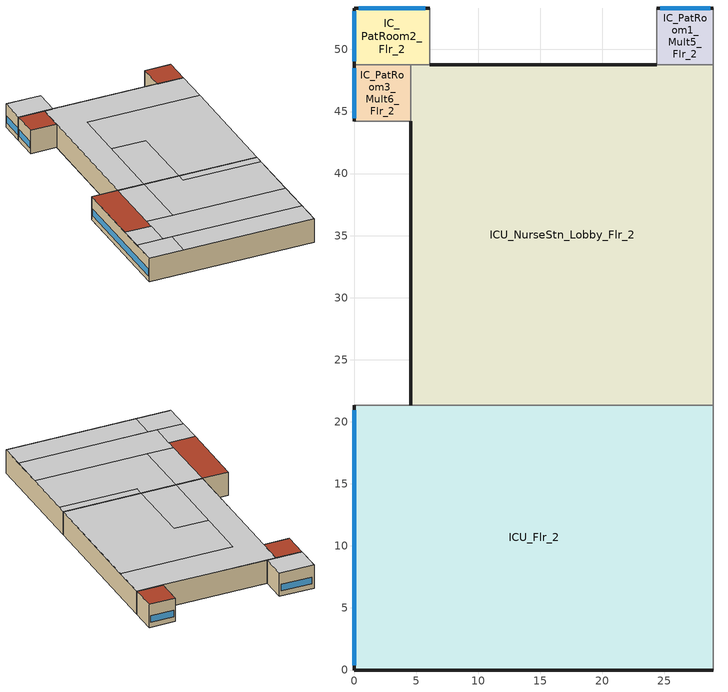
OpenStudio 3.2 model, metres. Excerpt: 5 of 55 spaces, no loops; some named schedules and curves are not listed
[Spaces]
IC_PatRoom2_Flr_2
 floor to Lobby_Records_Flr_1: 6.1,53.34 6.1,48.77 0,48.77 0,53.34 z4.27
 wall outside: 6.1,53.34 0,53.34 0,48.77 z4.27:8.54
 wall to ICU_NurseStn_Lobby_Flr_2: 4.57,48.77 6.1,48.77 z4.27:8.54
 wall adiabatic (Wall Adiabatic construction): 6.1,48.77 6.1,53.34 z4.27:8.54
 wall to IC_PatRoom3_Mult6_Flr_2: 0,48.77 4.57,48.77 z4.27:8.54
 window: 5.73,53.34 0.37,53.34 / 0,53.07 0,49.04 z5.18:6.4
 ceiling to PatRoom8_Flr_3: 6.1,48.77 6.1,53.34 0,53.34 0,48.77 z8.54
ICU_Flr_2
 floor to Office1_Mult4_Flr_1: 9.14,4.57 9.14,0 6.1,0 6.1,4.57 z4.27
 floor to Lobby_Records_Flr_1: 28.96,21.34 28.96,0 21.34,0 21.34,4.57 6.1,4.57 6.1,0 0,0 0,21.34 z4.27
 floor adiabatic (Floor Adiabatic construction): 21.34,4.57 21.34,0 9.14,0 9.14,4.57 z4.27
 wall outside: 0,21.34 0,0 28.96,0 z4.27:8.54
 wall to Corridor_Flr_2: 28.96,0 28.96,21.34 z4.27:8.54
 wall to ICU_NurseStn_Lobby_Flr_2: 28.96,21.34 4.57,21.34 z4.27:8.54
 wall adiabatic (Wall Adiabatic construction): 4.57,21.34 0,21.34 z4.27:8.54
 window: 0,20.94 0,0.4 z5.18:6.4
 ceiling to PatRoom6_Flr_3: 6.1,0 6.1,4.57 0,4.57 0,0 z8.54
 ceiling to Corridor_NW_Flr_3: 9.14,10.67 9.14,21.34 4.57,21.34 4.57,10.67 z8.54
 ceiling to Lab_Flr_3: 28.96,10.67 28.96,19.81 15.24,19.81 15.24,21.34 9.14,21.34 9.14,10.67 z8.54
 ceiling to NurseStn_Lobby_Flr_3: 28.96,19.81 28.96,21.34 15.24,21.34 15.24,19.81 z8.54
 ceiling to PatRoom7_Mult10_Flr_3: 4.57,4.57 4.57,8.99 0,8.99 0,4.57 z8.54
 ceiling to Corridor_SE_Flr_3: 28.96,4.57 28.96,10.67 4.57,10.67 4.57,4.57 z8.54
 ceiling adiabatic (Floor Adiabatic construction): 28.96,0 28.96,4.57 6.1,4.57 6.1,0 z8.54
 roof outside: 4.57,8.99 4.57,21.34 0,21.34 0,8.99 z8.54
ICU_NurseStn_Lobby_Flr_2
 floor to Lobby_Records_Flr_1: 28.96,48.77 28.96,21.34 4.57,21.34 4.57,48.77 z4.27
 wall outside: 24.38,48.77 6.1,48.77 / 4.57,44.2 4.57,21.34 z4.27:8.54
 wall to IC_PatRoom3_Mult6_Flr_2: 4.57,48.77 4.57,44.2 z4.27:8.54
 wall to Corridor_Flr_2: 28.96,21.34 28.96,48.77 z4.27:8.54
 wall to IC_PatRoom1_Mult5_Flr_2: 28.96,48.77 24.38,48.77 z4.27:8.54
 ceiling to Corridor_NW_Flr_3: 9.14,21.34 9.14,42.67 28.96,42.67 28.96,48.77 4.57,48.77 4.57,21.34 z8.54
 ceiling to Lab_Flr_3: 15.24,21.34 15.24,33.53 9.14,33.53 9.14,21.34 z8.54
 ceiling to NurseStn_Lobby_Flr_3: 28.96,21.34 28.96,42.67 9.14,42.67 9.14,33.53 15.24,33.53 15.24,21.34 z8.54
IC_PatRoom3_Mult6_Flr_2
 floor to Lobby_Records_Flr_1: 4.57,48.77 4.57,44.2 0,44.2 0,48.77 z4.27
 wall outside: 0,48.77 0,44.2 z4.27:8.54
 wall adiabatic (Wall Adiabatic construction): 0,44.2 4.57,44.2 z4.27:8.54
 window: 0,48.49 0,44.47 z5.18:6.4
 roof outside: 4.57,44.2 4.57,48.77 0,48.77 0,44.2 z8.54
IC_PatRoom1_Mult5_Flr_2
 floor to Lobby_Records_Flr_1: 28.96,53.34 28.96,48.77 24.38,48.77 24.38,53.34 z4.27
 wall outside: 28.96,53.34 24.38,53.34 z4.27:8.54
 wall adiabatic (Wall Adiabatic construction): 24.38,53.34 24.38,48.77 z4.27:8.54
 wall to Corridor_Flr_2: 28.96,48.77 28.96,53.34 z4.27:8.54
 window: 28.68,53.34 24.66,53.34 z5.18:6.4
 roof outside: 28.96,48.77 28.96,53.34 24.38,53.34 24.38,48.77 z8.54
[ClimateZones]
Climate Zone Institution Name 1=ASHRAE; Climate Zone Document Name 1=ANSI/ASHRAE Standard 169; Climate Zone Document Year 1=2006; Climate Zone Value 1=4A
[Building]
-Hospital-ASHRAE 169-2013-4A created: 2021-11-22 21:51:44 -0800: North Axis {deg}=0; Default Construction Set=90.1-2004 - Hospital - ASHRAE 169-2013-4A; Standards Number of Stories=6; Standards Number of Above Ground Stories=5; Standards Building Type=Hospital
[Site]
New York-John F Kennedy Intl AP_NY_USA: Latitude {deg}=40.65; Longitude {deg}=-73.8; Time Zone {hr}=-5; Elevation {m}=5; Terrain=City
[Site:WaterMainsTemperature]
Calculation Method=Correlation; Annual Average Outdoor Air Temperature {C}=12.4667; Maximum Difference In Monthly Average Outdoor Air Temperatures {deltaC}=25.2
[SizingPeriod:DesignDay] Barometric Pressure {Pa}=101241; Sky Clearness=0; Rain Indicator=0; Snow Indicator=0; Day of Month=21; Daylight Saving Time Indicator=0; Humidity Indicating Type=Wetbulb; Dry-Bulb Temperature Range Modifier Type=DefaultMultipliers
Name | Maximum Dry-Bulb Temperature {C} | Daily Dry-Bulb Temperature Range {deltaC} | Humidity Indicating Conditions at Maximum Dry-Bulb | Wind Speed {m/s} | Wind Direction {deg} | Month | Day Type | Solar Model Indicator | ASHRAE Taub | ASHRAE Taud
New.York-John.F.Kennedy.Intl.AP_NY_USA Ann Clg .4% Condns DB=>MWB | 32.1 | 7.4 | 23.1 | 5.6 | 230 | 7 | SummerDesignDay | ASHRAETau | 0.541 | 1.8
New.York-John.F.Kennedy.Intl.AP_NY_USA Ann Htg 99.6% Condns DB | -10.7 | 0 | -10.7 | 7.5 | 320 | 1 | WinterDesignDay | ASHRAEClearSky
[Site:GroundTemperature:FCfactorMethod]
January Ground Temperature {C}=14; February Ground Temperature {C}=7.3; March Ground Temperature {C}=3.3; April Ground Temperature {C}=1.2; May Ground Temperature {C}=-0.2; June Ground Temperature {C}=5.6; July Ground Temperature {C}=10.9; August Ground Temperature {C}=16.1; September Ground Temperature {C}=21.7; October Ground Temperature {C}=25; November Ground Temperature {C}=24.8; December Ground Temperature {C}=19.9
[Material:NoMass] Thermal Absorptance=0.9; Solar Absorptance=0.7
Name | Roughness | Thermal Resistance {m2-K/W} | Visible Absorptance
CP02 CARPET PAD | VeryRough | 0.21648 | 0.8
Nonres_Floor_Insulation | MediumSmooth | 2.88292 | 0.7
Typical Insulation R-6.78 | Smooth | 1.19347 | 0.7
Typical Carpet Pad | Smooth | 0.21648 | 0.8
Typical Insulation R-4.23 | Smooth | 0.745657 | 0.7
Typical Insulation R-14.76 | Smooth | 2.59864 | 0.7
Typical Insulation R-0.58 | Smooth | 0.101875 | 0.7
Typical Insulation R-0.01 | Smooth | 0.001 | 0.7
[Material]
Name | Roughness | Thickness {m} | Conductivity {W/m-K} | Density {kg/m3} | Specific Heat {J/kg-K} | Thermal Absorptance | Solar Absorptance | Visible Absorptance
100mm Normalweight concrete floor | MediumSmooth | 0.1016 | 2.31 | 2322 | 832
G01 13mm gypsum board | Smooth | 0.0127 | 0.16 | 800 | 1090 | 0.9 | 0.7 | 0.5
4 in. Normalweight Concrete Floor | MediumRough | 0.1016 | 2.31 | 2322 | 832 | 0.9 | 0.7 | 0.7
1IN Stucco | Smooth | 0.0253 | 0.6918 | 1858 | 837 | 0.9 | 0.7 | 0.92
8IN CONCRETE HW RefBldg | Rough | 0.2032 | 1.311 | 2240 | 836.8 | 0.9 | 0.7 | 0.7
1/2IN Gypsum | Smooth | 0.0127 | 0.16 | 784.9 | 830 | 0.9 | 0.4 | 0.4
Roof Membrane | VeryRough | 0.0095 | 0.16 | 1121.29 | 1460 | 0.9 | 0.7 | 0.7
Metal Roof Surface; F08 Metal surface | Smooth | 0.0008 | 45.28 | 7824 | 500 | 0.9 | 0.7 | 0.7
6 in. Normalweight Concrete Floor | MediumRough | 0.1524 | 2.31 | 2322 | 832 | 0.9 | 0.7 | 0.7
8 in. Concrete Block Basement Wall | MediumRough | 0.2032 | 1.326 | 1842 | 912 | 0.9 | 0.7 | 0.7
G05 25mm wood | MediumSmooth | 0.0254 | 0.15 | 608 | 1630 | 0.9 | 0.5 | 0.5
Std Wood 6inch | MediumSmooth | 0.15 | 0.12 | 540 | 1210 | 0.9 | 0.7 | 0.7
[Construction]
Floor Adiabatic construction: CP02 CARPET PAD, 100mm Normalweight concrete floor, Nonres_Floor_Insulation
Wall Adiabatic construction; Typical Interior Wall: G01 13mm gypsum board, G01 13mm gypsum board
Typical Insulated Exterior Mass Floor R-9.35: Typical Insulation R-6.78, 4 in. Normalweight Concrete Floor, Typical Carpet Pad
Typical Insulated Exterior Mass Wall R-6.62: 1IN Stucco, 8IN CONCRETE HW RefBldg, Typical Insulation R-4.23, 1/2IN Gypsum
Typical IEAD Roof R-15.87: Roof Membrane, Typical Insulation R-14.76, Metal Roof Surface
Typical Interior Floor: 100mm Normalweight concrete floor, CP02 CARPET PAD
Typical Interior Ceiling: CP02 CARPET PAD, 100mm Normalweight concrete floor
Typical Insulated Carpeted 6in Slab Floor: 6 in. Normalweight Concrete Floor, Typical Carpet Pad
Typical Insulated Basement Mass Wall: 8 in. Concrete Block Basement Wall
U 0.57 SHGC 0.39 Dbl Ref-D Clr 6mm/6mm Air: REF D CLEAR 6MM, AIR 6MM, CLEAR 6MM
Typical Insulated Metal Door R-1.43: F08 Metal surface, Typical Insulation R-0.58
Typical Overhead Door R-0.86: Typical Insulation R-0.01
U 1.17 SHGC 0.49 Simple Glazing Skylight U-1.17 SHGC 0.39: U 1.17 SHGC 0.49 Simple Glazing U-1.17 SHGC 0.39
Typical Interior Window: Clear 3mm
Typical Interior Door; Typical Interior Partition: G05 25mm wood
InteriorFurnishings: Std Wood 6inch
[DefaultConstructionSet]
90.1-2004 - Hospital - ASHRAE 169-2013-4A: Default Exterior Surface Constructions=Default Surface Constructions 1; Default Interior Surface Constructions=Default Surface Constructions 2; Default Ground Contact Surface Constructions=Default Surface Constructions 3; Default Exterior SubSurface Constructions=Default Sub Surface Constructions 1; Default Interior SubSurface Constructions=Default Sub Surface Constructions 2; Interior Partition Construction=Typical Interior Partition
[DefaultSurfaceConstructions]
Name | Floor Construction | Wall Construction | Roof Ceiling Construction
Default Surface Constructions 1 | Typical Insulated Exterior Mass Floor R-9.35 | Typical Insulated Exterior Mass Wall R-6.62 | Typical IEAD Roof R-15.87
Default Surface Constructions 2 | Typical Interior Floor | Typical Interior Wall | Typical Interior Ceiling
Default Surface Constructions 3 | Typical Insulated Carpeted 6in Slab Floor | Typical Insulated Basement Mass Wall
[DefaultSubSurfaceConstructions]
Name | Fixed Window Construction | Operable Window Construction | Door Construction | Glass Door Construction | Overhead Door Construction | Skylight Construction | Tubular Daylight Dome Construction | Tubular Daylight Diffuser Construction
Default Sub Surface Constructions 1 | U 0.57 SHGC 0.39 Dbl Ref-D Clr 6mm/6mm Air | U 0.57 SHGC 0.39 Dbl Ref-D Clr 6mm/6mm Air | Typical Insulated Metal Door R-1.43 | U 0.57 SHGC 0.39 Dbl Ref-D Clr 6mm/6mm Air | Typical Overhead Door R-0.86 | U 1.17 SHGC 0.49 Simple Glazing Skylight U-1.17 SHGC 0.39 | Typical Interior Window | Typical Interior Window
Default Sub Surface Constructions 2 | Typical Interior Window | Typical Interior Window | Typical Interior Door
[WindowMaterial:Glazing] Optical Data Type=SpectralAverage; Infrared Transmittance at Normal Incidence=0; Front Side Infrared Hemispherical Emissivity=0.84; Conductivity {W/m-K}=0.9; Dirt Correction Factor for Solar and Visible Transmittance=1; Solar Diffusing=No
Name | Thickness {m} | Solar Transmittance at Normal Incidence | Front Side Solar Reflectance at Normal Incidence | Back Side Solar Reflectance at Normal Incidence | Visible Transmittance at Normal Incidence | Front Side Visible Reflectance at Normal Incidence | Back Side Visible Reflectance at Normal Incidence | Back Side Infrared Hemispherical Emissivity
REF D CLEAR 6MM | 0.006 | 0.429 | 0.308 | 0.379 | 0.334 | 0.453 | 0.505 | 0.82
CLEAR 6MM | 0.006 | 0.775 | 0.071 | 0.071 | 0.881 | 0.08 | 0.08 | 0.84
Clear 3mm | 0.003 | 0.837 | 0.075 | 0.075 | 0.898 | 0.081 | 0.081 | 0.84
[WindowMaterial:Gas]
AIR 6MM: Gas Type=Air; Thickness {m}=0.0063
[WindowMaterial:SimpleGlazingSystem]
U 1.17 SHGC 0.49 Simple Glazing U-1.17 SHGC 0.39: U-Factor {W/m2-K}=6.64357; Solar Heat Gain Coefficient=0.39; Visible Transmittance=0.38
[Space] Building Story=Building Story 3; Part of Total Floor Area=Yes
Name | Space Type | Thermal Zone
IC_PatRoom2_Flr_2 | Hospital ICU_PatRm | IC_PatRoom2_Flr_2 ZN
ICU_Flr_2 | Hospital ICU_Open | ICU_Flr_2 ZN
IC_PatRoom3_Mult6_Flr_2 | Hospital ICU_PatRm | IC_PatRoom3_Mult6_Flr_2 ZN
ICU_NurseStn_Lobby_Flr_2 | Hospital ICU_NurseStn | ICU_NurseStn_Lobby_Flr_2 ZN
IC_PatRoom1_Mult5_Flr_2 | Hospital ICU_PatRm | IC_PatRoom1_Mult5_Flr_2 ZN
[BuildingStory]
Building Story 3: Nominal Z Coordinate {m}=4.2683
[SpaceType] Standards Building Type=Hospital
Name | Default Schedule Set | Design Specification Outdoor Air Object | Standards Space Type
Hospital ICU_NurseStn | Hospital ICU_NurseStn Schedule Set | Hospital ICU_NurseStn Ventilation | ICU_NurseStn
Hospital ICU_Open | Hospital ICU_Open Schedule Set | Hospital ICU_Open Ventilation | ICU_Open
Hospital ICU_PatRm | Hospital ICU_PatRm Schedule Set | Hospital ICU_PatRm Ventilation | ICU_PatRm
[People:Definition] Number of People Calculation Method=People/Area; Fraction Radiant=0.3
Name | People per Space Floor Area {person/m2}
Hospital ICU_NurseStn People Definition | 0.0143483
Hospital ICU_Open People Definition; Hospital ICU_PatRm People Definition | 0.0538196
[People] Work Efficiency Schedule=Work Efficiency Schedule; Clothing Insulation Schedule=Clothing Schedule; Air Velocity Schedule=Air Velocity Schedule; Multiplier=1
Name | People Definition | Space or SpaceType
Hospital ICU_NurseStn People | Hospital ICU_NurseStn People Definition | Hospital ICU_NurseStn
Hospital ICU_Open People | Hospital ICU_Open People Definition | Hospital ICU_Open
Hospital ICU_PatRm People | Hospital ICU_PatRm People Definition | Hospital ICU_PatRm
[Lights:Definition] Design Level Calculation Method=Watts/Area; Fraction Radiant=0.7; Fraction Visible=0.2; Return Air Fraction=0
Name | Watts per Space Floor Area {W/m2}
Hospital ICU_NurseStn Lights Definition | 10.7639
Hospital ICU_Open Lights Definition | 8.61113
Hospital ICU_PatRm Lights Definition | 7.53474
[Lights] Fraction Replaceable=1
Name | Lights Definition | Space or SpaceType
Hospital ICU_NurseStn Lights | Hospital ICU_NurseStn Lights Definition | Hospital ICU_NurseStn
Hospital ICU_Open Lights | Hospital ICU_Open Lights Definition | Hospital ICU_Open
Hospital ICU_PatRm Lights | Hospital ICU_PatRm Lights Definition | Hospital ICU_PatRm
[ElectricEquipment:Definition] Design Level Calculation Method=Watts/Area; Fraction Latent=0; Fraction Radiant=0.5; Fraction Lost=0
Name | Watts per Space Floor Area {W/m2}
Hospital ICU_NurseStn Elec Equip Definition | 21.5278
Hospital ICU_Open Elec Equip Definition; Hospital ICU_PatRm Elec Equip Definition | 32.2917
[ElectricEquipment]
Name | Electric Equipment Definition | Space or SpaceType
Hospital ICU_NurseStn Elec Equip | Hospital ICU_NurseStn Elec Equip Definition | Hospital ICU_NurseStn
Hospital ICU_Open Elec Equip | Hospital ICU_Open Elec Equip Definition | Hospital ICU_Open
Hospital ICU_PatRm Elec Equip | Hospital ICU_PatRm Elec Equip Definition | Hospital ICU_PatRm
[DesignSpecification:OutdoorAir] Outdoor Air Method=Sum
Name | Outdoor Air Flow per Person {m3/s-person} | Outdoor Air Flow Air Changes per Hour {1/hr}
Hospital ICU_NurseStn Ventilation | 0.00707921
Hospital ICU_Open Ventilation; Hospital ICU_PatRm Ventilation |  | 2
[DefaultScheduleSet] Number of People Schedule=Hospital BLDG_OCC_EXTD_SCH; People Activity Level Schedule=Hospital ACTIVITY_SCH; Lighting Schedule=Hospital BLDG_LIGHT_EXTD_SCH; Electric Equipment Schedule=Hospital BLDG_EQUIP_EXTD_SCH; Infiltration Schedule=Hospital INFIL_SCH_PNNL
Hospital ICU_NurseStn Schedule Set; Hospital ICU_Open Schedule Set; Hospital ICU_PatRm Schedule Set
[ThermostatSetpoint:DualSetpoint] Heating Setpoint Temperature Schedule=Hospital HTGSETP_SCH; Cooling Setpoint Temperature Schedule=Hospital CLGSETP_SCH
Hospital ICU_Open Thermostat 1; Hospital ICU_NurseStn Thermostat 1; Hospital ICU_PatRm Thermostat 1; Hospital ICU_PatRm Thermostat 2; Hospital ICU_PatRm Thermostat 3
[SpaceInfiltration:DesignFlowRate] Schedule=Hospital INFIL_SCH_PNNL; Design Flow Rate Calculation Method=Flow/ExteriorArea; Constant Term Coefficient=0; Temperature Term Coefficient=0; Velocity Term Coefficient=0.224; Velocity Squared Term Coefficient=0
Name | Space or SpaceType | Flow per Exterior Surface Area {m3/s-m2}
ICU_Flr_2 Infiltration | ICU_Flr_2 | 0.000811744
ICU_NurseStn_Lobby_Flr_2 Infiltration | ICU_NurseStn_Lobby_Flr_2 | 0.00102523
IC_PatRoom1_Mult5_Flr_2 Infiltration | IC_PatRoom1_Mult5_Flr_2 | 0.000495006
IC_PatRoom2_Flr_2 Infiltration | IC_PatRoom2_Flr_2 | 0.00102523
IC_PatRoom3_Mult6_Flr_2 Infiltration | IC_PatRoom3_Mult6_Flr_2 | 0.000495006
[ThermalZone] Use Ideal Air Loads=No
Name | Thermostat | Humidistat | Multiplier
ICU_Flr_2 ZN | Hospital ICU_Open Thermostat 1 | Zone Control Humidistat 3
ICU_NurseStn_Lobby_Flr_2 ZN | Hospital ICU_NurseStn Thermostat 1
IC_PatRoom1_Mult5_Flr_2 ZN | Hospital ICU_PatRm Thermostat 1 |  | 5
IC_PatRoom2_Flr_2 ZN | Hospital ICU_PatRm Thermostat 2
IC_PatRoom3_Mult6_Flr_2 ZN | Hospital ICU_PatRm Thermostat 3 |  | 6
[AvailabilityManager:NightCycle] Applicability Schedule=Always On Discrete; Control Type=CycleOnAny; Thermostat Tolerance {deltaC}=1
Name | Cycling Run Time {s}
Availability Manager Night Cycle 1; Availability Manager Night Cycle 2; Availability Manager Night Cycle 3; Availability Manager Night Cycle 4; Availability Manager Night Cycle 5; Availability Manager Night Cycle 6; Availability Manager Night Cycle 7 | 1800
Availability Manager Night Cycle 8 | 3600
[Refrigeration:Compressor] Refrigeration Compressor Power Curve=Old_Low_Temp_Comp_Pwr_Curve; Refrigeration Compressor Capacity Curve=Old_Low_Temp_Comp_Cap_Curve; Rated Return Gas Temperature {C}=18.3; Rated Subcooling {deltaC}=0
Refrigeration Compressor 1; Refrigeration Compressor 2; Refrigeration Compressor 3; Refrigeration Compressor 4; Refrigeration Compressor 5; Refrigeration Compressor 6; Refrigeration Compressor 7; Refrigeration Compressor 8; Refrigeration Compressor 9; Refrigeration Compressor 10; Refrigeration Compressor 11; Refrigeration Compressor 12; Refrigeration Compressor 13; Refrigeration Compressor 14; Refrigeration Compressor 15; Refrigeration Compressor 16; Refrigeration Compressor 17; Refrigeration Compressor 18; Refrigeration Compressor 19; Refrigeration Compressor 20
[EnergyManagementSystem:Sensor]
Name | Output Variable or Output Meter | Output Variable or Output Meter Index Key
Facility_Int_LTG | InteriorLights:Electricity
Mains_Water_Temp_Sen | Site Mains Water Temperature | Environment
OAT; OAT_1; OAT_2; OAT_3 | Site Outdoor Air Drybulb Temperature | Environment
[EnergyManagementSystem:Program]
Transformer_Load_Prog: SET Wired_LTG = Facility_Int_LTG*0.022
Mains_Water_Prg: SET Mains_Water_Temp_Act = Mains_Water_Temp_Sen
CAVKITCHENOptimumStartProg0: IF DaylightSavings==0 && DayOfWeek>1 && Hour==5 && OAT<23.9 && OAT>1.7; SET CAVKITCHENClgSch0 = 29.4; SET CAVKITCHENHtgSch0 = 15.6; ELSEIF DaylightSavings==0 && DayOfWeek==1 && Hour==7 && OAT<23.9 && OAT>1.7; SET CAVKITCHENClgSch0 = 29.4; SET CAVKITCHENHtgSch0 = 15.6; ELSEIF DaylightSavings==1 && DayOfWeek>1 && Hour==4 && OAT<23.9 && OAT>1.7; SET CAVKITCHENClgSch0 = 29.4; SET CAVKITCHENHtgSch0 = 15.6; ELSEIF DaylightSavings==1 && DayOfWeek==1 && Hour==6 && OAT<23.9 && OAT>1.7; SET CAVKITCHENClgSch0 = 29.4; SET CAVKITCHENHtgSch0 = 15.6; ELSE; SET CAVKITCHENClgSch0 = NULL; SET CAVKITCHENHtgSch0 = NULL; ENDIF
VAV1OptimumStartProg0: IF DaylightSavings==0 && DayOfWeek>1 && Hour==5 && OAT_1<23.9 && OAT_1>1.7; SET VAV1ClgSch0 = 29.4; SET VAV1HtgSch0 = 15.6; ELSEIF DaylightSavings==0 && DayOfWeek==1 && Hour==7 && OAT_1<23.9 && OAT_1>1.7; SET VAV1ClgSch0 = 29.4; SET VAV1HtgSch0 = 15.6; ELSEIF DaylightSavings==1 && DayOfWeek>1 && Hour==4 && OAT_1<23.9 && OAT_1>1.7; SET VAV1ClgSch0 = 29.4; SET VAV1HtgSch0 = 15.6; ELSEIF DaylightSavings==1 && DayOfWeek==1 && Hour==6 && OAT_1<23.9 && OAT_1>1.7; SET VAV1ClgSch0 = 29.4; SET VAV1HtgSch0 = 15.6; ELSE; SET VAV1ClgSch0 = NULL; SET VAV1HtgSch0 = NULL; ENDIF
VAV2OptimumStartProg0: IF DaylightSavings==0 && DayOfWeek>1 && Hour==5 && OAT_2<23.9 && OAT_2>1.7; SET VAV2ClgSch0 = 29.4; SET VAV2HtgSch0 = 15.6; ELSEIF DaylightSavings==0 && DayOfWeek==1 && Hour==7 && OAT_2<23.9 && OAT_2>1.7; SET VAV2ClgSch0 = 29.4; SET VAV2HtgSch0 = 15.6; ELSEIF DaylightSavings==1 && DayOfWeek>1 && Hour==4 && OAT_2<23.9 && OAT_2>1.7; SET VAV2ClgSch0 = 29.4; SET VAV2HtgSch0 = 15.6; ELSEIF DaylightSavings==1 && DayOfWeek==1 && Hour==6 && OAT_2<23.9 && OAT_2>1.7; SET VAV2ClgSch0 = 29.4; SET VAV2HtgSch0 = 15.6; ELSE; SET VAV2ClgSch0 = NULL; SET VAV2HtgSch0 = NULL; ENDIF
VAVPATRMSOptimumStartProg0: IF DaylightSavings==0 && DayOfWeek>1 && Hour==5 && OAT_3<23.9 && OAT_3>1.7; SET VAVPATRMSClgSch0 = 29.4; SET VAVPATRMSHtgSch0 = 15.6; ELSEIF DaylightSavings==0 && DayOfWeek==1 && Hour==7 && OAT_3<23.9 && OAT_3>1.7; SET VAVPATRMSClgSch0 = 29.4; SET VAVPATRMSHtgSch0 = 15.6; ELSEIF DaylightSavings==1 && DayOfWeek>1 && Hour==4 && OAT_3<23.9 && OAT_3>1.7; SET VAVPATRMSClgSch0 = 29.4; SET VAVPATRMSHtgSch0 = 15.6; ELSEIF DaylightSavings==1 && DayOfWeek==1 && Hour==6 && OAT_3<23.9 && OAT_3>1.7; SET VAVPATRMSClgSch0 = 29.4; SET VAVPATRMSHtgSch0 = 15.6; ELSE; SET VAVPATRMSClgSch0 = NULL; SET VAVPATRMSHtgSch0 = NULL; ENDIF
[EnergyManagementSystem:ProgramCallingManager]
Transformer_Load_Prog_Manager: AfterPredictorAfterHVACManagers; Transformer_Load_Prog
Mains_Water_Prg_Mgr: BeginTimestepBeforePredictor; Mains_Water_Prg
CAVKITCHENOptimumStartCallingManager0: BeginTimestepBeforePredictor; CAVKITCHENOptimumStartProg0
VAV1OptimumStartCallingManager0: BeginTimestepBeforePredictor; VAV1OptimumStartProg0
VAV2OptimumStartCallingManager0: BeginTimestepBeforePredictor; VAV2OptimumStartProg0
VAVPATRMSOptimumStartCallingManager0: BeginTimestepBeforePredictor; VAVPATRMSOptimumStartProg0
[EnergyManagementSystem:OutputVariable]
Wired_LTG: EMS Variable=Wired_LTG; Type of Data in Variable=Summed; Update Frequency=ZoneTimeStep; Units=J
[ElectricLoadCenter:Transformer]
Transformer_1: Availability Schedule=Always On Discrete; Transformer Usage=PowerInFromGrid; Rated Capacity {VA}=500000; Phase=3; Conductor Material=Aluminum; Full Load Temperature Rise {C}=150; Fraction of Eddy Current Losses=0.1; Performance Input Method=NominalEfficiency; Nameplate Efficiency=0.979; Per Unit Load for Nameplate Efficiency=0.35; Reference Temperature for Nameplate Efficiency {C}=75; Consider Transformer Loss for Utility Cost=Yes; Meter Name 1=Wired_LTG_Electricity; Meter Name 2=InteriorEquipment:Electricity
[ZoneControl:Humidistat]
Zone Control Humidistat 3: Humidifying Relative Humidity Setpoint Schedule=Hospital MinRelHumSetSch; Dehumidifying Relative Humidity Setpoint Schedule=Hospital MaxRelHumSetSch
[InternalMass:Definition]
Internal Mass Definition 1: Construction=InteriorFurnishings; Design Level Calculation Method=SurfaceArea/Area; Surface Area per Space Floor Area=2
[InternalMass] Internal Mass Definition=Internal Mass Definition 1; Multiplier=1
Name | Space or SpaceType
IC_PatRoom1_Mult5_Flr_2 Mass | IC_PatRoom1_Mult5_Flr_2
ICU_NurseStn_Lobby_Flr_2 Mass | ICU_NurseStn_Lobby_Flr_2
ICU_Flr_2 Mass | ICU_Flr_2
IC_PatRoom3_Mult6_Flr_2 Mass | IC_PatRoom3_Mult6_Flr_2
IC_PatRoom2_Flr_2 Mass | IC_PatRoom2_Flr_2
[EnergyManagementSystem:Actuator] Actuated Component Control Type=Schedule Value
Name | Actuated Component | Actuated Component Type
Mains_Water_Temp_Act | Mains Water Temperature | Schedule:Constant
CAVKITCHENHtgSch0; VAV1HtgSch0; VAV2HtgSch0 | Hospital HTGSETP_SCH | Schedule:Year
CAVKITCHENClgSch0; VAV1ClgSch0 | Hospital CLGSETP_SCH | Schedule:Year
[Exterior:Lights:Definition]
NonDimming Exterior Lights Def: Design Level {W}=16636
[Exterior:Lights]
NonDimming Exterior Lights Def: Exterior Lights Definition=NonDimming Exterior Lights Def; Schedule=Hospital Exterior_Lgt_ALWAYS_ON; Control Option=AstronomicalClock
[Exterior:FuelEquipment:Definition]
Name | Design Level {W}
Fuel equipment 1 Def | 162963
Fuel equipment 2 Def | 1295.2
[Exterior:FuelEquipment] Fuel Use Type=Electricity
Name | Exterior Fuel Equipment Definition | Schedule
Fuel equipment 1 | Fuel equipment 1 Def | Hospital BLDG_ELEVATORS
Fuel equipment 2 | Fuel equipment 2 Def | Hospital ELEV_LIGHT_FAN_SCH_24_7
